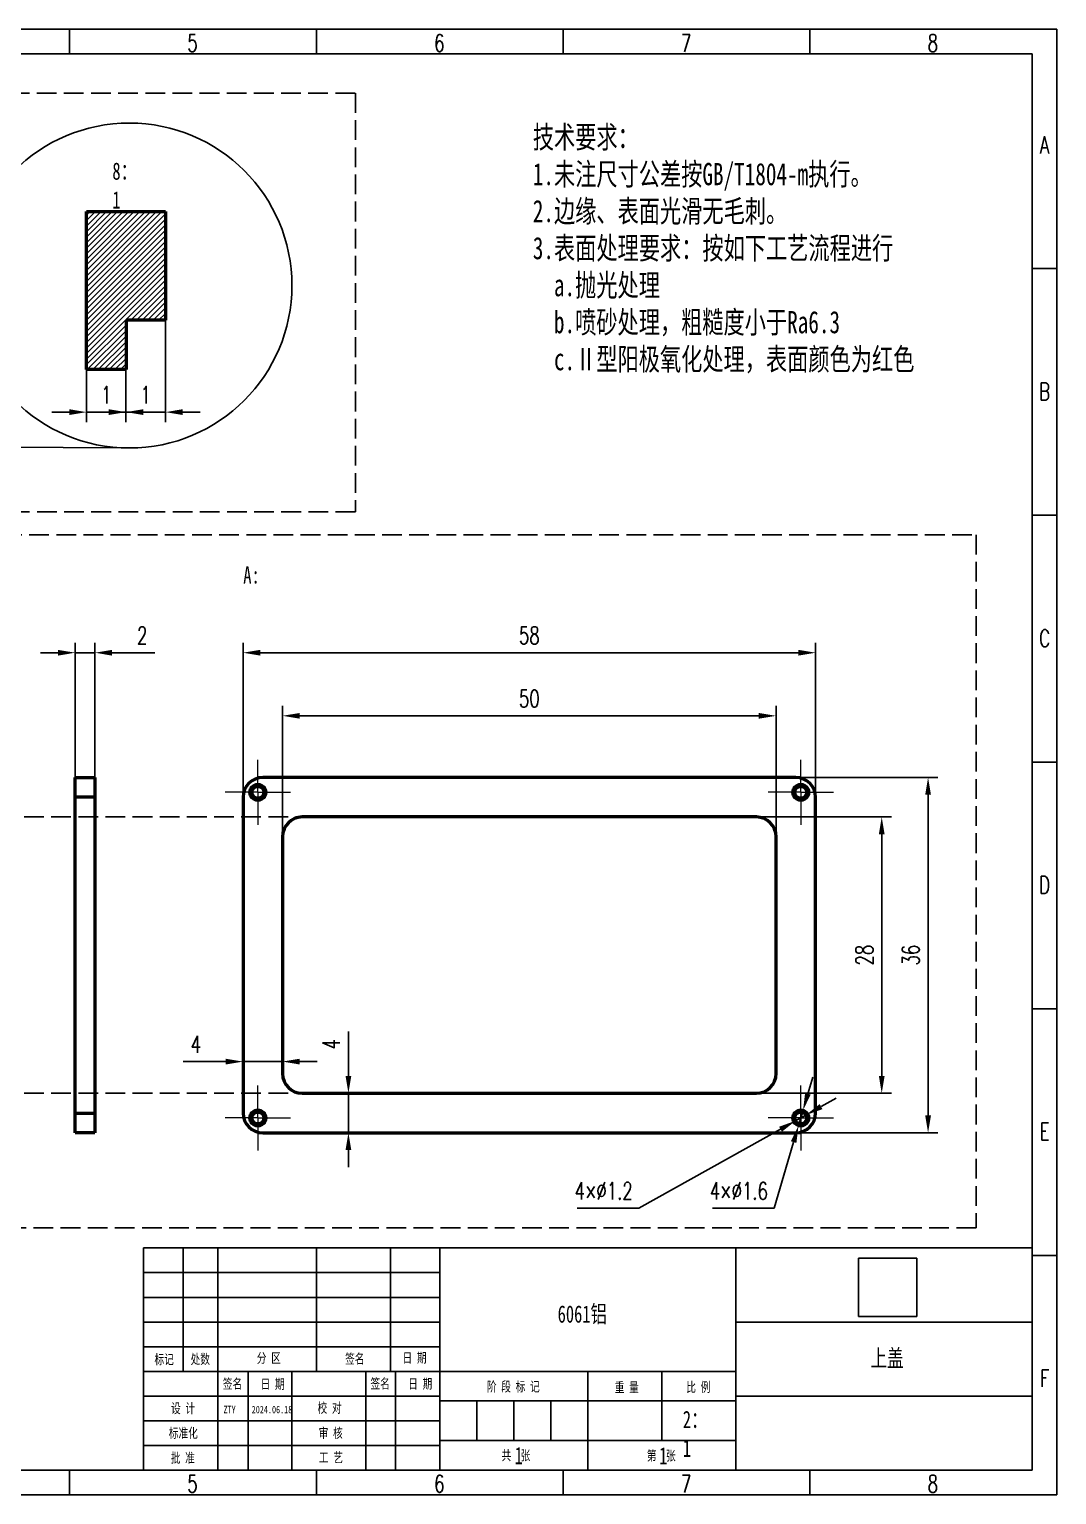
# Model space of a CAD drawing. Header units: millimetres. Extents: x 0 to 420, y 0 to 297.
# Drawn here: x 211.8 to 420, y 0 to 297 of the extents above; entities that cross this region are included whole.
import ezdxf

# ---------------------------------------------------------------- set-up
doc = ezdxf.new("R2010")
doc.units = ezdxf.units.MM
doc.linetypes.add('CENTER', pattern=[15.8, 12, -1.5, 0.8, -1.5])
doc.linetypes.add('HIDDEN', pattern=[5.5, 4, -1.5])
for name, color, linetype in [('CENTER', 6, 'CENTER'), ('COMMENT', 3, 'Continuous'), ('FRAME1', 1, 'Continuous'), ('FRAME2', 7, 'Continuous'), ('TEXT', 7, 'Continuous')]:
    doc.layers.add(name, color=color, linetype=linetype)
doc.layers.add('DIMENSION', color=92, linetype='Continuous', lineweight=25)
doc.layers.add('ENTITY', color=7, linetype='Continuous', lineweight=50)
doc.styles.get("Standard").update_dxf_attribs({"font": 'txt.shx', "width": 0.7, "bigfont": 'gbcbig.shx'})
doc.dimstyles.new('Standard$0', dxfattribs={"dimtxt": 3.5, "dimasz": 3.5, "dimexe": 2, "dimexo": 0, "dimgap": 1.75, "dimtad": 1, "dimdec": 4, "dimdsep": 46, "dimtxsty": 'Standard', "dimcen": 0, "dimclrd": 3, "dimclre": 3, "dimclrt": 6, "dimadec": 4, "dimazin": 2, "dimtfac": 1, "dimtdec": 4, "dimtmove": 0, "dimatfit": 3, "dimfxl": 1, "dimtzin": 0, "dimarcsym": 0})
doc.dimstyles.new('STANDARD$3', dxfattribs={"dimtxt": 3.5, "dimasz": 3.5, "dimexe": 2, "dimexo": 0, "dimgap": 1.75, "dimtad": 1, "dimtoh": 1, "dimdec": 4, "dimdsep": 46, "dimtxsty": 'Standard', "dimcen": 0, "dimclrd": 3, "dimclre": 3, "dimclrt": 6, "dimadec": 4, "dimazin": 2, "dimtfac": 1, "dimtdec": 4, "dimtmove": 0, "dimatfit": 2, "dimfxl": 1, "dimarcsym": 0})
picture_1 = doc.add_image_def('image1.png', size_in_pixel=(2795, 2795))

# ---------------------------------------------------------------- blocks, each defined once
blk = doc.blocks.new('SW_CENTERMARKSYMBOL_4')
at = {"color": 0, "linetype": 'Continuous', "lineweight": 18}
for p, q in [((0, 2.5), (0, 3.3)), ((0, 0), (0, 2.5)), ((-2.5, 0), (-3.3, 0)), ((0, 0), (-2.5, 0)), ((0, 0), (0, -2.5)), ((0, 0), (2.5, 0)), ((2.5, 0), (3.3, 0)), ((0, -2.5), (0, -3.3))]:
    blk.add_line(p, q, dxfattribs=at)
blk = doc.blocks.new('SW_CENTERMARKSYMBOL_5')
at = {"color": 0, "linetype": 'Continuous', "lineweight": 18}
for p, q in [((0, 2.5), (0, 3.3)), ((0, 0), (0, 2.5)), ((-2.5, 0), (-3.3, 0)), ((0, 0), (-2.5, 0)), ((0, 0), (0, -2.5)), ((0, 0), (2.5, 0)), ((2.5, 0), (3.3, 0)), ((0, -2.5), (0, -3.3))]:
    blk.add_line(p, q, dxfattribs=at)
blk = doc.blocks.new('SW_CENTERMARKSYMBOL_6')
at = {"color": 0, "linetype": 'Continuous', "lineweight": 18}
for p, q in [((0, 2.5), (0, 3.3)), ((0, 0), (0, 2.5)), ((-2.5, 0), (-3.3, 0)), ((0, 0), (-2.5, 0)), ((0, 0), (0, -2.5)), ((0, 0), (2.5, 0)), ((2.5, 0), (3.3, 0)), ((0, -2.5), (0, -3.3))]:
    blk.add_line(p, q, dxfattribs=at)
blk = doc.blocks.new('SW_CENTERMARKSYMBOL_7')
at = {"color": 0, "linetype": 'Continuous', "lineweight": 18}
for p, q in [((0, 2.5), (0, 3.3)), ((0, 0), (0, 2.5)), ((-2.5, 0), (-3.3, 0)), ((0, 0), (-2.5, 0)), ((0, 0), (0, -2.5)), ((0, 0), (2.5, 0)), ((2.5, 0), (3.3, 0)), ((0, -2.5), (0, -3.3))]:
    blk.add_line(p, q, dxfattribs=at)
blk = doc.blocks.new('*D11')
at = {"layer": 'Defpoints', "color": 0, "transparency": 16777216}
for p in [(225.12, 170.65), (221.12, 145.36), (225.12, 145.36)]:
    blk.add_point(p, dxfattribs=at)
at = {"layer": 'DIMENSION', "color": 3, "lineweight": -2, "transparency": 16777216}
for p, q in [((221.12, 145.36), (221.12, 172.65)), ((225.12, 145.36), (225.12, 172.65)), ((217.62, 170.65), (214.12, 170.65)), ((221.12, 170.65), (225.12, 170.65)), ((228.62, 170.65), (237.25, 170.65))]:
    blk.add_line(p, q, dxfattribs=at)
at = {"layer": 'DIMENSION', "color": 3, "transparency": 16777216}
for points in [[(217.62, 171.23), (217.62, 170.06), (221.12, 170.65)], [(228.62, 171.23), (228.62, 170.06), (225.12, 170.65)]]:
    blk.add_solid(points, dxfattribs=at)
at = {"layer": 'DIMENSION', "transparency": 16777216, "insert": (234.69, 174.15), "char_height": 3.5, "attachment_point": 5}
blk.add_mtext('2', dxfattribs=at)
blk = doc.blocks.new('*D12')
at = {"layer": 'Defpoints', "color": 0, "transparency": 16777216}
for p in [(371.14, 170.65), (255.14, 141.36), (371.14, 141.36)]:
    blk.add_point(p, dxfattribs=at)
at = {"layer": 'DIMENSION', "color": 3, "lineweight": -2, "transparency": 16777216}
for p, q in [((255.14, 141.36), (255.14, 172.65)), ((371.14, 141.36), (371.14, 172.65)), ((258.64, 170.65), (367.64, 170.65))]:
    blk.add_line(p, q, dxfattribs=at)
at = {"layer": 'DIMENSION', "color": 3, "transparency": 16777216}
for points in [[(258.64, 171.23), (258.64, 170.06), (255.14, 170.65)], [(367.64, 171.23), (367.64, 170.06), (371.14, 170.65)]]:
    blk.add_solid(points, dxfattribs=at)
at = {"layer": 'DIMENSION', "transparency": 16777216, "insert": (313.14, 174.15), "char_height": 3.5, "attachment_point": 5}
blk.add_mtext('58', dxfattribs=at)
blk = doc.blocks.new('*D13')
at = {"layer": 'Defpoints', "color": 0, "transparency": 16777216}
for p in [(367.14, 145.36), (367.14, 73.36), (393.94, 73.36)]:
    blk.add_point(p, dxfattribs=at)
at = {"layer": 'DIMENSION', "color": 3, "lineweight": -2, "transparency": 16777216}
for p, q in [((367.14, 145.36), (395.94, 145.36)), ((393.94, 141.86), (393.94, 76.86)), ((367.14, 73.36), (395.94, 73.36))]:
    blk.add_line(p, q, dxfattribs=at)
at = {"layer": 'DIMENSION', "color": 3, "transparency": 16777216}
for points in [[(393.36, 141.86), (394.53, 141.86), (393.94, 145.36)], [(393.36, 76.86), (394.53, 76.86), (393.94, 73.36)]]:
    blk.add_solid(points, dxfattribs=at)
at = {"layer": 'DIMENSION', "transparency": 16777216, "insert": (390.44, 109.36), "char_height": 3.5, "attachment_point": 5, "rotation": 90}
blk.add_mtext('36', dxfattribs=at)
blk = doc.blocks.new('*D14')
at = {"layer": 'Defpoints', "color": 0, "transparency": 16777216}
for p in [(363.14, 157.86), (263.14, 133.36), (363.14, 133.36)]:
    blk.add_point(p, dxfattribs=at)
at = {"layer": 'DIMENSION', "color": 3, "lineweight": -2, "transparency": 16777216}
for p, q in [((263.14, 133.36), (263.14, 159.86)), ((266.64, 157.86), (359.64, 157.86)), ((363.14, 133.36), (363.14, 159.86))]:
    blk.add_line(p, q, dxfattribs=at)
at = {"layer": 'DIMENSION', "color": 3, "transparency": 16777216}
for points in [[(266.64, 158.44), (266.64, 157.28), (263.14, 157.86)], [(359.64, 158.44), (359.64, 157.28), (363.14, 157.86)]]:
    blk.add_solid(points, dxfattribs=at)
at = {"layer": 'DIMENSION', "transparency": 16777216, "insert": (313.14, 161.36), "char_height": 3.5, "attachment_point": 5}
blk.add_mtext('50', dxfattribs=at)
blk = doc.blocks.new('*D16')
at = {"layer": 'Defpoints', "color": 0, "transparency": 16777216}
for p in [(359.14, 137.36), (359.14, 81.36), (384.55, 81.36)]:
    blk.add_point(p, dxfattribs=at)
at = {"layer": 'DIMENSION', "color": 3, "lineweight": -2, "transparency": 16777216}
for p, q in [((359.14, 137.36), (386.55, 137.36)), ((384.55, 133.86), (384.55, 84.86)), ((359.14, 81.36), (386.55, 81.36))]:
    blk.add_line(p, q, dxfattribs=at)
at = {"layer": 'DIMENSION', "color": 3, "transparency": 16777216}
for points in [[(383.97, 133.86), (385.13, 133.86), (384.55, 137.36)], [(383.97, 84.86), (385.13, 84.86), (384.55, 81.36)]]:
    blk.add_solid(points, dxfattribs=at)
at = {"layer": 'DIMENSION', "transparency": 16777216, "insert": (381.05, 109.36), "char_height": 3.5, "attachment_point": 5, "rotation": 90}
blk.add_mtext('28', dxfattribs=at)
blk = doc.blocks.new('*D26')
at = {"layer": 'Defpoints', "color": 0, "transparency": 16777216}
for p in [(367.1, 75.78), (369.19, 76.94)]:
    blk.add_point(p, dxfattribs=at)
at = {"layer": 'DIMENSION', "color": 3, "lineweight": -2, "transparency": 16777216}
for p, q in [((372.25, 78.65), (375.31, 80.35)), ((369.19, 76.94), (367.1, 75.78)), ((364.04, 74.07), (335.34, 58.07)), ((335.34, 58.07), (322.83, 58.07))]:
    blk.add_line(p, q, dxfattribs=at)
at = {"layer": 'DIMENSION', "color": 3, "transparency": 16777216}
for points in [[(371.97, 79.16), (372.53, 78.14), (369.19, 76.94)], [(363.76, 74.58), (364.32, 73.56), (367.1, 75.78)]]:
    blk.add_solid(points, dxfattribs=at)
at = {"layer": 'DIMENSION', "transparency": 16777216, "insert": (328.21, 61.57), "char_height": 3.5, "attachment_point": 5}
blk.add_mtext('4×∅1.2', dxfattribs=at)
blk = doc.blocks.new('*D27')
at = {"layer": 'Defpoints', "color": 0, "transparency": 16777216}
for p in [(368.6, 77.89), (367.69, 74.83)]:
    blk.add_point(p, dxfattribs=at)
at = {"layer": 'DIMENSION', "color": 3, "lineweight": -2, "transparency": 16777216}
for p, q in [((369.59, 81.25), (370.58, 84.61)), ((368.6, 77.89), (367.69, 74.83)), ((366.7, 71.47), (362.75, 58.07)), ((362.75, 58.07), (350.23, 58.07))]:
    blk.add_line(p, q, dxfattribs=at)
at = {"layer": 'DIMENSION', "color": 3, "transparency": 16777216}
for points in [[(369.03, 81.42), (370.15, 81.09), (368.6, 77.89)], [(366.14, 71.63), (367.26, 71.3), (367.69, 74.83)]]:
    blk.add_solid(points, dxfattribs=at)
at = {"layer": 'DIMENSION', "transparency": 16777216, "insert": (355.61, 61.57), "char_height": 3.5, "attachment_point": 5}
blk.add_mtext('4×∅1.6', dxfattribs=at)
blk = doc.blocks.new('*D30')
at = {"layer": 'Defpoints', "color": 0, "transparency": 16777216}
for p in [(223.42, 228.04), (231.42, 228.04), (231.42, 219.41)]:
    blk.add_point(p, dxfattribs=at)
at = {"layer": 'DIMENSION', "color": 3, "lineweight": -2, "transparency": 16777216}
for p, q in [((223.42, 228.04), (223.42, 217.41)), ((231.42, 228.04), (231.42, 217.41)), ((219.92, 219.41), (216.42, 219.41)), ((223.42, 219.41), (231.42, 219.41)), ((234.92, 219.41), (238.42, 219.41))]:
    blk.add_line(p, q, dxfattribs=at)
at = {"layer": 'DIMENSION', "color": 3, "transparency": 16777216}
for points in [[(219.92, 220), (219.92, 218.83), (223.42, 219.41)], [(234.92, 220), (234.92, 218.83), (231.42, 219.41)]]:
    blk.add_solid(points, dxfattribs=at)
at = {"layer": 'DIMENSION', "transparency": 16777216, "insert": (227.42, 222.91), "char_height": 3.5, "attachment_point": 5}
blk.add_mtext('1', dxfattribs=at)
blk = doc.blocks.new('*D31')
at = {"layer": 'Defpoints', "color": 0, "transparency": 16777216}
for p in [(231.42, 238.04), (239.42, 238.04), (239.42, 219.41)]:
    blk.add_point(p, dxfattribs=at)
at = {"layer": 'DIMENSION', "color": 3, "lineweight": -2, "transparency": 16777216}
for p, q in [((231.42, 238.04), (231.42, 217.41)), ((239.42, 238.04), (239.42, 217.41)), ((227.92, 219.41), (224.42, 219.41)), ((231.42, 219.41), (239.42, 219.41)), ((242.92, 219.41), (246.42, 219.41))]:
    blk.add_line(p, q, dxfattribs=at)
at = {"layer": 'DIMENSION', "color": 3, "transparency": 16777216}
for points in [[(227.92, 220), (227.92, 218.83), (231.42, 219.41)], [(242.92, 220), (242.92, 218.83), (239.42, 219.41)]]:
    blk.add_solid(points, dxfattribs=at)
at = {"layer": 'DIMENSION', "transparency": 16777216, "insert": (235.42, 222.91), "char_height": 3.5, "attachment_point": 5}
blk.add_mtext('1', dxfattribs=at)
blk = doc.blocks.new('*D33')
at = {"layer": 'Defpoints', "color": 0, "transparency": 16777216}
for p in [(255.14, 92.09), (263.14, 92.09), (263.14, 87.78)]:
    blk.add_point(p, dxfattribs=at)
at = {"layer": 'DIMENSION', "color": 3, "lineweight": -2, "transparency": 16777216}
for p, q in [((255.14, 92.09), (255.14, 85.78)), ((263.14, 92.09), (263.14, 85.78)), ((251.64, 87.78), (243.01, 87.78)), ((263.14, 87.78), (255.14, 87.78)), ((266.64, 87.78), (270.14, 87.78))]:
    blk.add_line(p, q, dxfattribs=at)
at = {"layer": 'DIMENSION', "color": 3, "transparency": 16777216}
for points in [[(251.64, 88.36), (251.64, 87.19), (255.14, 87.78)], [(266.64, 88.36), (266.64, 87.19), (263.14, 87.78)]]:
    blk.add_solid(points, dxfattribs=at)
at = {"layer": 'DIMENSION', "transparency": 16777216, "insert": (245.58, 91.28), "char_height": 3.5, "attachment_point": 5}
blk.add_mtext('4', dxfattribs=at)
blk = doc.blocks.new('*D34')
at = {"layer": 'Defpoints', "color": 0, "transparency": 16777216}
for p in [(278.55, 81.36), (276.49, 73.36), (278.55, 73.36)]:
    blk.add_point(p, dxfattribs=at)
at = {"layer": 'DIMENSION', "color": 3, "lineweight": -2, "transparency": 16777216}
for p, q in [((276.49, 84.86), (276.49, 93.85)), ((278.55, 81.36), (274.49, 81.36)), ((276.49, 73.36), (276.49, 81.36)), ((278.55, 73.36), (274.49, 73.36)), ((276.49, 69.86), (276.49, 66.36))]:
    blk.add_line(p, q, dxfattribs=at)
at = {"layer": 'DIMENSION', "color": 3, "transparency": 16777216}
for points in [[(275.91, 84.86), (277.07, 84.86), (276.49, 81.36)], [(275.91, 69.86), (277.07, 69.86), (276.49, 73.36)]]:
    blk.add_solid(points, dxfattribs=at)
at = {"layer": 'DIMENSION', "transparency": 16777216, "insert": (272.99, 91.28), "char_height": 3.5, "attachment_point": 5, "rotation": 90}
blk.add_mtext('4', dxfattribs=at)

msp = doc.modelspace()

# ---------------------------------------------------------------- hatches: boundary and pattern name
at = {"layer": 'COMMENT'}
h = msp.add_hatch(dxfattribs=at)
h.set_pattern_fill('ANSI31', color=44, scale=0.25)
h.paths.add_polyline_path([(239.42386, 260.04192), (223.42386, 260.04192), (223.42386, 228.04192), (231.42386, 228.04192), (231.42386, 238.04192), (239.42386, 238.04192)])

# ---------------------------------------------------------------- linework, layer by layer
msp.add_line((220, 0), (220, 5))
msp.add_line((187.12975, 212.41481), (232.10587, 212.14549), dxfattribs=at)
at = {"layer": 'COMMENT', "linetype": 'HIDDEN'}
for p, q in [((177.76878, 137.35975), (267.14491, 137.35975)), ((177.76878, 81.35975), (267.14491, 81.35975))]:
    msp.add_line(p, q, dxfattribs=at)
at = {"layer": 'COMMENT', "color": 2, "linetype": 'HIDDEN'}
for points in [[(169.34509, 284.07081), (277.89289, 284.07081), (277.89289, 199.1839), (169.34509, 199.1839)], [(35.80999, 194.55435), (403.67245, 194.55435), (403.67245, 54.10222), (35.80999, 54.10222)]]:
    msp.add_lwpolyline(points, close=True, dxfattribs=at)
at = {"layer": 'COMMENT'}
msp.add_circle((232.10587, 245.07457), 32.92907, dxfattribs=at)
at = {"layer": 'ENTITY'}
for p, q in [((223.42386, 260.04192), (239.42386, 260.04192)), ((223.42386, 228.04192), (223.42386, 260.04192)), ((239.42386, 260.04192), (239.42386, 238.04192)), ((239.42386, 238.04192), (231.42386, 238.04192)), ((231.42386, 238.04192), (231.42386, 228.04192)), ((231.42386, 228.04192), (223.42386, 228.04192)), ((221.12135, 145.35975), (225.12135, 145.35975)), ((221.12135, 141.35975), (221.12135, 145.35975)), ((225.12135, 145.35975), (225.12135, 141.35975)), ((367.14491, 145.35975), (259.14491, 145.35975)), ((225.12135, 141.35975), (221.12135, 141.35975)), ((221.12135, 77.35975), (221.12135, 141.35975)), ((225.12135, 141.35975), (225.12135, 77.35975)), ((255.14491, 141.35975), (255.14491, 77.35975)), ((371.14491, 77.35975), (371.14491, 141.35975)), ((359.14491, 137.35975), (267.14491, 137.35975)), ((263.14491, 133.35975), (263.14491, 85.35975)), ((363.14491, 85.35975), (363.14491, 133.35975)), ((267.14491, 81.35975), (359.14491, 81.35975)), ((221.12135, 77.35975), (225.12135, 77.35975)), ((221.12135, 73.35975), (221.12135, 77.35975)), ((225.12135, 77.35975), (225.12135, 73.35975)), ((225.12135, 73.35975), (221.12135, 73.35975)), ((259.14491, 73.35975), (367.14491, 73.35975))]:
    msp.add_line(p, q, dxfattribs=at)
for centre, radius in [((258.14491, 142.35975), 1.6), ((258.14491, 142.35975), 1.2), ((368.14491, 142.35975), 1.6), ((368.14491, 142.35975), 1.2), ((258.14491, 76.35975), 1.6), ((258.14491, 76.35975), 1.2), ((368.14491, 76.35975), 1.6), ((368.14491, 76.35975), 1.2)]:
    msp.add_circle(centre, radius, dxfattribs=at)
for centre, start, end in [((259.14491, 141.35975), 90, 180), ((367.14491, 141.35975), 0, 90), ((267.14491, 133.35975), 90, 180), ((359.14491, 133.35975), 0, 90), ((267.14491, 85.35975), 180, 270), ((359.14491, 85.35975), 270, 0), ((259.14491, 77.35975), 180, 270), ((367.14491, 77.35975), 270, 0)]:
    msp.add_arc(centre, 4, start, end, dxfattribs=at)
at = {"layer": 'FRAME1'}
for p, q in [((220, 292), (220, 297)), ((270, 292), (270, 297)), ((320, 292), (320, 297)), ((370, 292), (370, 297)), ((415, 248.5), (420, 248.5)), ((415, 198.5), (420, 198.5)), ((415, 148.5), (420, 148.5)), ((415, 98.5), (420, 98.5)), ((243, 50), (243, 25)), ((250, 25), (250, 50)), ((270, 50), (270, 25)), ((285, 50), (285, 25)), ((415, 48.5), (420, 48.5)), ((295, 45), (235, 45)), ((295, 40), (235, 40)), ((295, 35), (235, 35)), ((295, 30), (235, 30)), ((250, 25), (250, 5)), ((256.19407, 25), (256.19407, 5)), ((265, 5), (265, 25)), ((280, 25), (280, 5)), ((286.05061, 25), (286.05061, 5)), ((325, 25), (325, 5)), ((340, 25), (340, 11)), ((295, 20), (235, 20)), ((295, 19), (355, 19)), ((302.5, 19), (302.5, 11)), ((310, 19), (310, 11)), ((317.5, 19), (317.5, 11)), ((295, 15), (235, 15)), ((295, 10), (235, 10)), ((295, 11), (355, 11)), ((270, 0), (270, 5)), ((320, 0), (320, 5)), ((370, 0), (370, 5))]:
    msp.add_line(p, q, dxfattribs=at)
msp.add_lwpolyline([(0, 0), (420, 0), (420, 297), (0, 297)], close=True, dxfattribs=at)
at = {"layer": 'FRAME2'}
for p, q in [((415, 50), (235, 50)), ((235, 5), (235, 50)), ((235, 5), (235, 50)), ((235, 50), (235, 5)), ((295, 50), (295, 5)), ((355, 50), (355, 5)), ((415, 5), (415, 50)), ((355, 35), (415, 35)), ((355, 25), (235, 25)), ((355, 20), (415, 20)), ((415, 5), (235, 5)), ((235, 5), (415, 5))]:
    msp.add_line(p, q, dxfattribs=at)
msp.add_lwpolyline([(25, 5), (415, 5), (415, 292), (25, 292)], close=True, dxfattribs=at)

# ---------------------------------------------------------------- block references
at = {"layer": 'CENTER', "xscale": 2, "yscale": 2, "zscale": 2}
for name, p in [('SW_CENTERMARKSYMBOL_4', (258.14491, 142.35975)), ('SW_CENTERMARKSYMBOL_5', (368.14491, 142.35975)), ('SW_CENTERMARKSYMBOL_7', (258.14491, 76.35975)), ('SW_CENTERMARKSYMBOL_6', (368.14491, 76.35975))]:
    msp.add_blockref(name, p, dxfattribs=at)

# ---------------------------------------------------------------- texts
at = {"char_height": 3.5, "attachment_point": 5}
for s, insert in [('5', (244.90266, 294.21764)), ('6', (294.90266, 294.21764)), ('7', (344.90266, 294.21764)), ('8', (394.90266, 294.21764)), ('A', (417.55844, 273.58848)), ('B', (417.55844, 223.58848)), ('C', (417.55844, 173.58848)), ('D', (417.55844, 123.58848)), ('E', (417.55844, 73.58848)), ('F', (417.55844, 23.58848)), ('5', (244.90266, 2.21764)), ('6', (294.90266, 2.21764)), ('7', (344.90266, 2.21764)), ('8', (394.90266, 2.21764))]:
    msp.add_mtext(s, dxfattribs=dict(at, insert=insert))
at = {"layer": 'COMMENT', "insert": (313.85139, 277.40859), "char_height": 4.5, "attachment_point": 1}
msp.add_mtext_dynamic_manual_height_columns('{\\fFangSong|b0|i0|c134|p49;技术要求：\\P1.未注尺寸公差按GB/T1804-m执行。\\P2.边缘、表面光滑无毛刺。\\P3.表面处理要求：按如下工艺流程进行\\P  a.抛光处理\\P  b.喷砂处理，粗糙度小于Ra6.3\\P  c.Ⅱ型阳极氧化处理，表面颜色为红色}', width=90.6509692, gutter_width=17.5, heights=[0], dxfattribs=at)
at = {"layer": 'COMMENT', "color": 3, "attachment_point": 1}
for s, width, insert, char_height in [('{\\fFangSong|b1|i0|c134|p49;8：1}', 6.2252843, (228.66112, 270.00675), 3.5), ('{\\fFangSong|b1|i0|c134|p49;6061铝}', 23.880316, (318.88214, 38.3719), 3.5), ('{\\fFangSong|b1|i0|c134|p49;上盖}', 23.880316, (382.29316, 29.43752), 3.5), ('{\\fFangSong|b1|i0|c134|p49;ZTY}', 4.8264309, (251.18789, 18.02027), 1.5), ('{\\fFangSong|b1|i0|c134|p49;2024.06.18}', 7.3975797, (256.89589, 18.00372), 1.5), ('{\\fFangSong|b1|i0|c134|p49;2：1}', 6.2252843, (344.24268, 16.99766), 3.5), ('{\\fFangSong|b1|i0|c134|p49;1}', 6.2252843, (310.18296, 9.67287), 3.5), ('{\\fFangSong|b1|i0|c134|p49;1}', 6.2252843, (339.45162, 9.62388), 3.5)]:
    msp.add_mtext_dynamic_manual_height_columns(s, width=width, gutter_width=17.5, heights=[0], dxfattribs=dict(at, insert=insert, char_height=char_height))
at = {"layer": 'COMMENT', "color": 4, "insert": (255.18581, 188.16656), "char_height": 3.5, "attachment_point": 1}
msp.add_mtext_dynamic_manual_height_columns('{\\fFangSong|b1|i0|c134|p49;A:}', width=6.1532572, gutter_width=17.5, heights=[0], dxfattribs=at)
at = {"layer": 'TEXT', "char_height": 2, "attachment_point": 5}
for s, insert, width in [('\\pxqc;{\\fFangSong|b0|i0|c134|p49;标记}', (239.1593, 27.33598), 6.9853362), ('\\pxqc;{\\fFangSong|b0|i0|c134|p49;处数}', (246.47229, 27.37826), 6.9853362), ('\\pxqc;{\\fFangSong|b0|i0|c134|p49;分^I区}', (260.36468, 27.60095), 16.3780626), ('\\pxqc;{\\fFangSong|b0|i0|c134|p49;签名}', (277.78134, 27.44521), 6.9853362), ('\\pxqc;{\\fFangSong|b0|i0|c134|p49;日 期}', (289.88822, 27.64746), 6.9853362), ('{\\fFangSong|b0|i0|c134|p49;签名}', (253.00974, 22.37531), 6.9853362), ('{\\fFangSong|b0|i0|c134|p49;签名}', (282.91778, 22.42254), 6.9853362), ('\\pxqc;{\\fFangSong|b0|i0|c134|p49;日 期}', (261.127, 22.32814), 6.9853362), ('\\pxqc;{\\fFangSong|b0|i0|c134|p49;日 期}', (291.03503, 22.37536), 6.9853362), ('\\pxqc;{\\fFangSong|b0|i0|c134|p49;阶 段 标 记}', (309.9017, 21.80185), 19.0010372), ('\\pxqc;{\\fFangSong|b0|i0|c134|p49;重 量}', (332.87943, 21.69536), 6.9853362), ('\\pxqc;{\\fFangSong|b0|i0|c134|p49;比 例}', (347.38498, 21.69536), 6.9853362), ('\\pxqc;{\\fFangSong|b0|i0|c134|p49;设 计}', (242.9867, 17.40064), 6.9853362), ('\\pxqc;{\\fFangSong|b0|i0|c134|p49;校 对}', (272.67406, 17.48604), 6.9853362), ('\\pxqc;{\\fFangSong|b0|i0|c134|p49;标准化}', (243.0391, 12.39193), 6.9853362), ('\\pxqc;{\\fFangSong|b0|i0|c134|p49;审 核}', (272.89564, 12.39193), 6.9853362), ('\\pxqc;{\\fFangSong|b0|i0|c134|p49;共  张}', (310.43939, 7.86056), 8.9403078), ('\\pxqc;{\\fFangSong|b0|i0|c134|p49;第  张}', (339.87239, 7.80624), 6.9853362), ('\\pxqc;{\\fFangSong|b0|i0|c134|p49;批 准}', (242.93131, 7.36138), 6.9853362), ('\\pxqc;{\\fFangSong|b0|i0|c134|p49;工 艺}', (272.95103, 7.46391), 6.9853362)]:
    msp.add_mtext(s, dxfattribs=dict(at, insert=insert, width=width))

# ---------------------------------------------------------------- dimensions: what is measured, and where the dimension line sits
at = {"layer": 'DIMENSION'}
for base, p1, p2, text, picture, middle in [((239.42386, 219.41373), (231.42386, 238.04192), (239.42386, 238.04192), '1', '*D31', (235.42386, 222.91373)), ((225.12135, 170.64589), (221.12135, 145.35975), (225.12135, 145.35975), '2', '*D11', (234.68802, 174.14589)), ((371.14491, 170.64589), (255.14491, 141.35975), (371.14491, 141.35975), '58', '*D12', (313.14491, 174.14589))]:
    dim = msp.add_linear_dim(base=base, p1=p1, p2=p2, text=text, dimstyle='Standard$0', override={"dimclrt": 256}, dxfattribs=at)
    dim.commit()
    dim.dimension.update_dxf_attribs({"geometry": picture, "text_midpoint": middle})
dim = msp.add_linear_dim(base=(231.42386, 219.41373), p1=(223.42386, 228.04192), p2=(231.42386, 228.04192), text='1', dimstyle='Standard$0', override={"dimclrt": 256}, dxfattribs=at)
dim.commit()
dim.dimension.update_dxf_attribs({"geometry": '*D30', "text_midpoint": (227.42386, 219.41373), "dimtype": 160})
dim = msp.add_linear_dim(base=(363.14491, 157.86049), p1=(263.14491, 133.35975), p2=(363.14491, 133.35975), dimstyle='Standard$0', override={"dimlfac": 0.5, "dimclrt": 256}, dxfattribs=at)
dim.commit()
dim.dimension.update_dxf_attribs({"geometry": '*D14', "text_midpoint": (313.14491, 161.36049)})
dim = msp.add_linear_dim(base=(393.94206, 73.35975), p1=(367.14491, 145.35975), p2=(367.14491, 73.35975), angle=90, text='36', dimstyle='Standard$0', override={"dimclrt": 256}, dxfattribs=at)
dim.commit()
dim.dimension.update_dxf_attribs({"geometry": '*D13', "text_midpoint": (390.44206, 109.35975)})
dim = msp.add_linear_dim(base=(384.54848, 81.35975), p1=(359.14491, 137.35975), p2=(359.14491, 81.35975), angle=90, dimstyle='Standard$0', override={"dimlfac": 0.5, "dimclrt": 256}, dxfattribs=at)
dim.commit()
dim.dimension.update_dxf_attribs({"geometry": '*D16', "text_midpoint": (381.04848, 109.35975)})
dim = msp.add_linear_dim(base=(263.14491, 87.77823), p1=(255.14491, 92.08947), p2=(263.14491, 92.08947), dimstyle='Standard$0', override={"dimlfac": 0.5, "dimclrt": 256}, dxfattribs=at)
dim.commit()
dim.dimension.update_dxf_attribs({"geometry": '*D33', "text_midpoint": (245.57825, 87.77823), "dimtype": 160})
dim = msp.add_linear_dim(base=(276.49092, 73.35975), p1=(278.54609, 81.35975), p2=(278.54609, 73.35975), angle=90, dimstyle='Standard$0', override={"dimlfac": 0.5, "dimclrt": 256}, dxfattribs=at)
dim.commit()
dim.dimension.update_dxf_attribs({"geometry": '*D34', "text_midpoint": (276.49092, 91.28197), "dimtype": 160})
for p1, p2, picture, middle in [((368.59777, 77.89433), (367.69206, 74.82518), '*D27', (355.61289, 58.06557)), ((369.19293, 76.94426), (367.09689, 75.77524), '*D26', (328.21004, 58.06557))]:
    dim = msp.add_diameter_dim_2p(p1=p1, p2=p2, text='4×<>', dimstyle='STANDARD$3', override={"dimlfac": 0.5, "dimclrt": 256}, dxfattribs=at)
    dim.commit()
    dim.dimension.update_dxf_attribs({"geometry": picture, "text_midpoint": middle, "dimtype": 163})

# ---------------------------------------------------------------- pictures from other files: only their frames are drawn
at = {"layer": 'FRAME2', "color": 0}
image = msp.add_image(picture_1, insert=(379.84933, 36.1105), size_in_units=(11.83069, 11.83069), dxfattribs=at)
image.dxf.flags = 15

doc.saveas('drawing.dxf')
